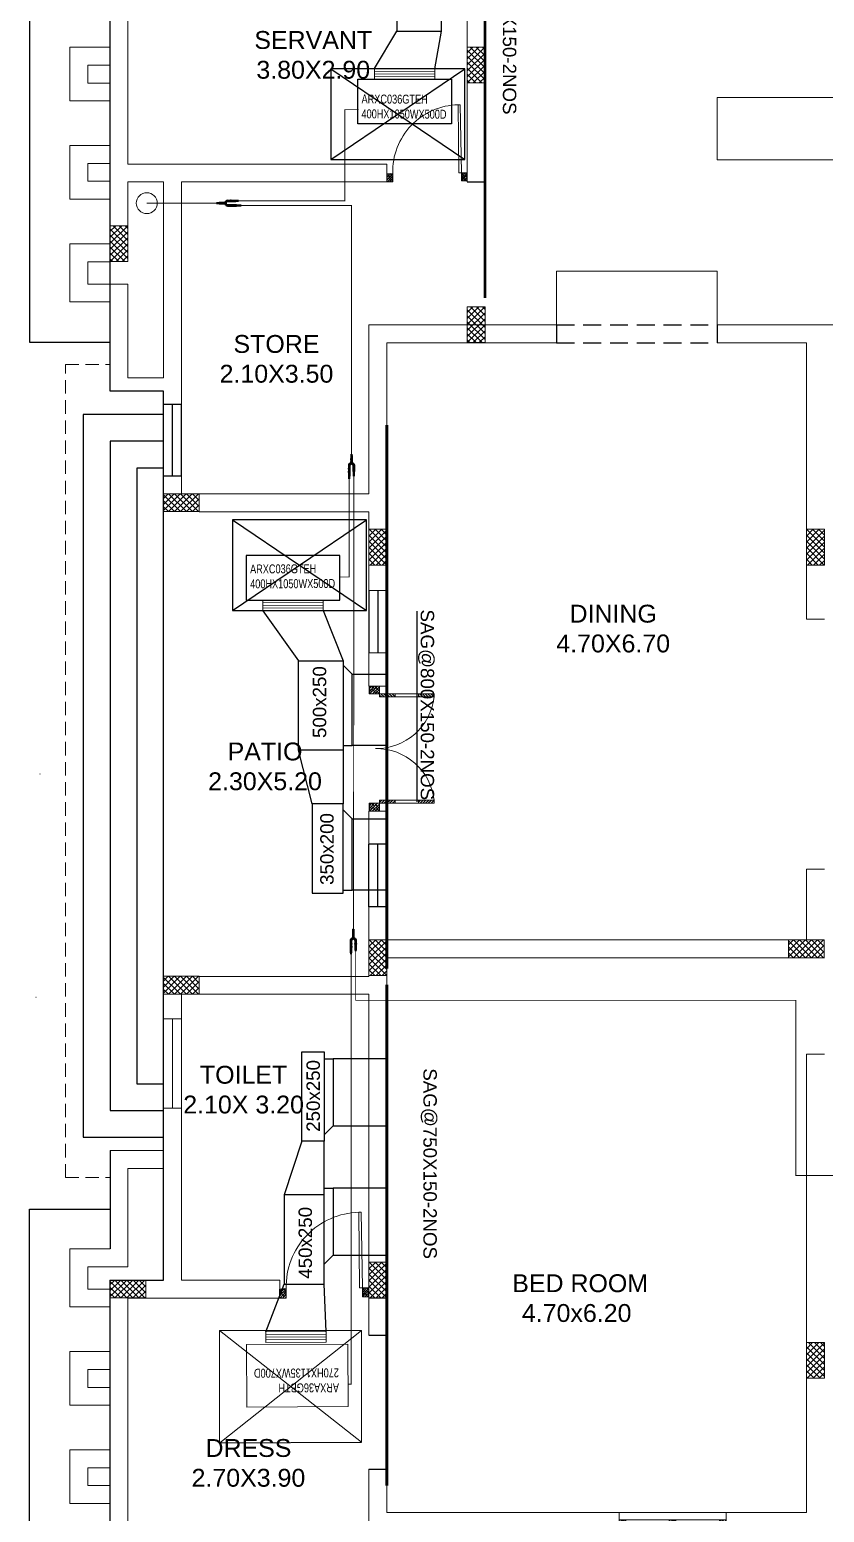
# Model space of a CAD drawing. Header units: centimetres. Extents: x -222850 to -5411, y 68875 to 74032.
# Drawn here: x -222849 to -221959, y 71242 to 72902 of the extents above; entities that cross this region are included whole.
import ezdxf

# ---------------------------------------------------------------- set-up
doc = ezdxf.new("R2010")
doc.units = ezdxf.units.CM
doc.linetypes.add('DASHED2', pattern=[0.375, 0.25, -0.125])
for name, color, linetype in [('A STAIR', 15, 'Continuous'), ('A TEXT FRAME', 253, 'Continuous'), ('COLUMN', 6, 'Continuous'), ('HAVC', 6, 'Continuous'), ('HVAC', 6, 'Continuous'), ('PDF_FRAME', 7, 'Continuous'), ('PDF_m thick', 7, 'Continuous'), ('t10', 7, 'Continuous')]:
    doc.layers.add(name, color=color, linetype=linetype)
for name, color, linetype, lineweight in [('A WALL BORDER', 130, 'Continuous', 30), ('FRAME', 31, 'Continuous', 25), ('hatchh', 251, 'Continuous', 9), ('LINE02', 8, 'Continuous', 0), ('m thick', 15, 'Continuous', 20), ('TXT BM NME', 102, 'Continuous', 13), ('wall face 1', 4, 'Continuous', 30), ('WINDOWSSS', 42, 'Continuous', 20)]:
    doc.layers.add(name, color=color, linetype=linetype, lineweight=lineweight)
doc.layers.add('PDF_DASH', color=7, linetype='Continuous', true_color=0x989898)
doc.layers.add('PDF_hatchh', color=7, linetype='Continuous', true_color=0x767676)
doc.styles.add('ARI', font='arial.ttf')
doc.styles.add('MAPLE CM', font='swisscl.ttf', dxfattribs={"height": 20})
doc.styles.get("Standard").update_dxf_attribs({"font": 'arial.ttf'})

# ---------------------------------------------------------------- blocks, each defined once
blk = doc.blocks.new('CEXDW')
at = {"layer": 'A TEXT FRAME', "color": 10, "linetype": 'ByBlock', "lineweight": 5}
blk.add_line((-236486.6, 19560.2), (-236486.6, 19660.2), dxfattribs=at)
at = {"layer": 'A TEXT FRAME', "color": 5, "linetype": 'ByBlock', "lineweight": 5}
blk.add_lwpolyline([(-236476.6, 19660.2), (-236476.6, 19560.2), (-236496.6, 19560.2), (-236496.6, 19660.2)], close=True, dxfattribs=at)
blk = doc.blocks.new('window 120')
at = {"layer": 'hatchh', "linetype": 'ByBlock', "lineweight": 5}
h = blk.add_hatch(dxfattribs=at)
h.set_pattern_fill('ANSI38', color=256, scale=0.15, angle=270, style=0)
h.set_pattern_definition([(315, (1141.550529, 856.235317), (0.01325825215, 0.01325825215), []), (45, (1141.550529, 856.235317), (0.01325825215, 0.03977475644), [0.046875, -0.028125])])
h.paths.add_polyline_path([(1149.778, 71.298), (1149.778, 71.398), (1149.703, 71.398), (1149.703, 71.358), (1149.703, 71.298)])
h.paths.add_polyline_path([(1149.703, 71.358), (1149.703, 71.398), (1149.628, 71.398), (1149.628, 71.358)])
h.paths.add_polyline_path([(1148.653, 71.298), (1148.653, 71.398), (1148.578, 71.398), (1148.578, 71.298)])
h.paths.add_polyline_path([(1148.728, 71.358), (1148.728, 71.398), (1148.653, 71.398), (1148.653, 71.358)])
h = blk.add_hatch(dxfattribs=at)
h.set_pattern_fill('ANSI38', color=256, scale=0.15, angle=270, style=0)
h.set_pattern_definition([(315, (1669.323571, 90.203803), (0.01325825215, 0.01325825215), []), (45, (1669.323571, 90.203803), (0.01325825215, 0.03977475644), [0.046875, -0.028125])])
h.paths.add_polyline_path([(1149.14, 71.358), (1149.14, 71.398), (1149.065, 71.398), (1149.065, 71.358)])
h = blk.add_hatch(dxfattribs=at)
h.set_pattern_fill('ANSI38', color=256, scale=0.15, angle=270, style=0)
h.set_pattern_definition([(315, (366.332547, 44.985551), (0.01325825215, 0.01325825215), []), (45, (366.332547, 44.985551), (0.01325825215, 0.03977475644), [0.046875, -0.028125])])
h.paths.add_polyline_path([(1149.215, 71.398), (1149.14, 71.398), (1149.14, 71.358), (1149.14, 71.298), (1149.215, 71.298)])
h = blk.add_hatch(dxfattribs=at)
h.set_pattern_fill('ANSI38', color=256, scale=0.15, angle=270, style=0)
h.set_pattern_definition([(315, (1669.804821, 90.203803), (0.01325825215, 0.01325825215), []), (45, (1669.804821, 90.203803), (0.01325825215, 0.03977475644), [0.046875, -0.028125])])
h.paths.add_polyline_path([(1149.29, 71.358), (1149.29, 71.398), (1149.215, 71.398), (1149.215, 71.358)])
at = {"layer": 'FRAME', "linetype": 'ByBlock', "lineweight": 5}
for points in [[(1148.578, 71.398), (1148.578, 71.298), (1148.653, 71.298), (1148.653, 71.398), (1148.578, 71.398)], [(1149.14, 71.398), (1149.14, 71.298), (1149.215, 71.298), (1149.215, 71.398), (1149.14, 71.398)], [(1149.703, 71.398), (1149.703, 71.298), (1149.778, 71.298), (1149.778, 71.398), (1149.703, 71.398)]]:
    blk.add_lwpolyline(points, dxfattribs=at)
for points in [[(1148.728, 71.358), (1148.653, 71.358), (1148.653, 71.398), (1148.728, 71.398)], [(1149.14, 71.358), (1149.065, 71.358), (1149.065, 71.398), (1149.14, 71.398)], [(1149.29, 71.358), (1149.215, 71.358), (1149.215, 71.398), (1149.29, 71.398)], [(1149.703, 71.358), (1149.628, 71.358), (1149.628, 71.398), (1149.703, 71.398)]]:
    blk.add_lwpolyline(points, close=True, dxfattribs=at)
at = {"layer": 'm thick', "linetype": 'ByBlock', "lineweight": 5, "ltscale": 2}
for p, q in [((1149.778, 71.413), (1148.578, 71.413)), ((1148.578, 71.413), (1148.578, 71.213)), ((1149.778, 71.413), (1149.778, 71.213)), ((1148.578, 71.213), (1149.778, 71.213)), ((1149.14, 71.298), (1148.653, 71.298)), ((1149.703, 71.298), (1149.215, 71.298))]:
    blk.add_line(p, q, dxfattribs=at)
at = {"layer": 'WINDOWSSS', "linetype": 'ByBlock', "lineweight": 5}
for p, q in [((1149.065, 71.398), (1148.728, 71.398)), ((1149.065, 71.38), (1148.728, 71.38)), ((1149.065, 71.375), (1148.728, 71.375)), ((1149.628, 71.398), (1149.29, 71.398)), ((1149.628, 71.38), (1149.29, 71.38)), ((1149.628, 71.375), (1149.29, 71.375)), ((1149.14, 71.334), (1148.653, 71.334)), ((1149.14, 71.322), (1148.653, 71.322)), ((1149.065, 71.358), (1148.728, 71.358)), ((1149.703, 71.334), (1149.215, 71.334)), ((1149.703, 71.322), (1149.215, 71.322)), ((1149.628, 71.358), (1149.29, 71.358))]:
    blk.add_line(p, q, dxfattribs=at)
blk = doc.blocks.new('column')
at = {"layer": 'COLUMN', "linetype": 'ByBlock', "lineweight": 5}
h = blk.add_hatch(dxfattribs=at)
h.set_pattern_fill('ANSI37', color=2, scale=1.5)
h.set_pattern_definition([(45, (-30815.697, 42266.3644), (-3.36759605, 3.36759605), []), (135, (-30815.697, 42266.3644), (-3.36759605, -3.36759605), [])])
h.paths.add_polyline_path([(-267300.5, 61172.8), (-267280.5, 61172.8), (-267280.5, 61212.8), (-267300.5, 61212.8)])
h = blk.add_hatch(dxfattribs=at)
h.set_pattern_fill('ANSI37', color=2, scale=1.5)
h.set_pattern_definition([(45, (-30815.697, 42266.3644), (-3.36759605, 3.36759605), []), (135, (-30815.697, 42266.3644), (-3.36759605, -3.36759605), [])])
h.paths.add_polyline_path([(-267300.5, 61172.8), (-267280.5, 61172.8), (-267280.5, 61212.8), (-267300.5, 61212.8)])
h = blk.add_hatch(dxfattribs=at)
h.set_pattern_fill('ANSI37', color=2, scale=1.5)
h.set_pattern_definition([(45, (-31215.6574, 42066.3644), (-3.36759605, 3.36759605), []), (135, (-31215.6574, 42066.3644), (-3.36759605, -3.36759605), [])])
h.paths.add_polyline_path([(-267700.5, 60972.8), (-267680.5, 60972.8), (-267680.5, 61012.8), (-267700.5, 61012.8)])
h = blk.add_hatch(dxfattribs=at)
h.set_pattern_fill('ANSI37', color=2, scale=1.5)
h.set_pattern_definition([(45, (-30815.697, 41975.714), (-3.36759605, 3.36759605), []), (135, (-30815.697, 41975.714), (-3.36759605, -3.36759605), [])])
h.paths.add_polyline_path([(-267300.5, 60882.1), (-267280.5, 60882.1), (-267280.5, 60922.1), (-267300.5, 60922.1)])
h = blk.add_hatch(dxfattribs=at)
h.set_pattern_fill('ANSI37', color=2, scale=1.5, angle=-90)
h.set_pattern_definition([(315, (-286546.9417, -175771.9113), (3.36759605, 3.36759605), []), (45, (-286546.9417, -175771.9113), (-3.36759605, 3.36759605), [])])
h.paths.add_polyline_path([(-267640.5, 60712.9), (-267640.5, 60692.9), (-267600.5, 60692.9), (-267600.5, 60712.9)])
h = blk.add_hatch(dxfattribs=at)
h.set_pattern_fill('ANSI37', color=2, scale=1.5, angle=180)
h.set_pattern_definition([(225, (-503875.3456, 79579.4945), (3.36759605, -3.36759605), []), (315, (-503875.3456, 79579.4945), (3.36759605, 3.36759605), [])])
h.paths.add_polyline_path([(-267390.5, 60673.1), (-267410.5, 60673.1), (-267410.5, 60633.1), (-267390.5, 60633.1)])
h = blk.add_hatch(dxfattribs=at)
h.set_pattern_fill('ANSI37', color=2, scale=1.5, angle=180)
h.set_pattern_definition([(225, (-503385.3403, 79579.4945), (3.36759605, -3.36759605), []), (315, (-503385.3403, 79579.4945), (3.36759605, 3.36759605), [])])
h.paths.add_polyline_path([(-266900.5, 60673.1), (-266920.5, 60673.1), (-266920.5, 60633.1), (-266900.5, 60633.1)])
h = blk.add_hatch(dxfattribs=at)
h.set_pattern_fill('ANSI37', color=2, scale=1.5, angle=180)
h.set_pattern_definition([(225, (-503875.3286, 79119.9544), (3.36759605, -3.36759605), []), (315, (-503875.3286, 79119.9544), (3.36759605, 3.36759605), [])])
h.paths.add_polyline_path([(-267390.5, 60213.5), (-267410.5, 60213.5), (-267410.5, 60173.5), (-267390.5, 60173.5)])
h = blk.add_hatch(dxfattribs=at)
h.set_pattern_fill('ANSI37', color=2, scale=1.5, angle=-90)
h.set_pattern_definition([(315, (-285846.981, -176271.4535), (3.36759605, 3.36759605), []), (45, (-285846.981, -176271.4535), (-3.36759605, 3.36759605), [])])
h.paths.add_polyline_path([(-266940.6, 60213.4), (-266940.6, 60193.4), (-266900.6, 60193.4), (-266900.6, 60213.4)])
h = blk.add_hatch(dxfattribs=at)
h.set_pattern_fill('ANSI37', color=2, scale=1.5, angle=-90)
h.set_pattern_definition([(315, (-286546.9417, -176312.1513), (3.36759605, 3.36759605), []), (45, (-286546.9417, -176312.1513), (-3.36759605, 3.36759605), [])])
h.paths.add_polyline_path([(-267640.5, 60172.7), (-267640.5, 60152.7), (-267600.5, 60152.7), (-267600.5, 60172.7)])
h = blk.add_hatch(dxfattribs=at)
h.set_pattern_fill('ANSI37', color=2, scale=1.5, angle=180)
h.set_pattern_definition([(225, (-503875.3403, 78759.088), (3.36759605, -3.36759605), []), (315, (-503875.3403, 78759.088), (3.36759605, 3.36759605), [])])
h.paths.add_polyline_path([(-267390.5, 59852.7), (-267410.5, 59852.7), (-267410.5, 59812.7), (-267390.5, 59812.7)])
h = blk.add_hatch(dxfattribs=at)
h.set_pattern_fill('ANSI37', color=2, scale=1.5, angle=-90)
h.set_pattern_definition([(315, (-286606.9417, -176652.1513), (3.36759605, 3.36759605), []), (45, (-286606.9417, -176652.1513), (-3.36759605, 3.36759605), [])])
h.paths.add_polyline_path([(-267700.5, 59832.7), (-267700.5, 59812.7), (-267660.5, 59812.7), (-267660.5, 59832.7)])
h = blk.add_hatch(dxfattribs=at)
h.set_pattern_fill('ANSI37', color=2, scale=1.5)
h.set_pattern_definition([(45, (-32854.0625, 40727.7425), (-3.36759605, 3.36759605), []), (135, (-32854.0625, 40727.7425), (-3.36759605, -3.36759605), [])])
h.paths.add_polyline_path([(-266920.5, 59762.7), (-266900.5, 59762.7), (-266900.5, 59722.7), (-266920.5, 59722.7)])
at = {"layer": 'A TEXT FRAME', "color": 6, "linetype": 'ByBlock', "lineweight": 5}
for points in [[(-267300.5, 61172.8), (-267280.5, 61172.8), (-267280.5, 61212.8), (-267300.5, 61212.8)], [(-267700.5, 60972.8), (-267680.5, 60972.8), (-267680.5, 61012.8), (-267700.5, 61012.8)], [(-267300.5, 60882.1), (-267280.5, 60882.1), (-267280.5, 60922.1), (-267300.5, 60922.1)], [(-267640.5, 60712.9), (-267640.5, 60692.9), (-267600.5, 60692.9), (-267600.5, 60712.9)], [(-267390.5, 60673.1), (-267410.5, 60673.1), (-267410.5, 60633.1), (-267390.5, 60633.1)], [(-266900.5, 60673.1), (-266920.5, 60673.1), (-266920.5, 60633.1), (-266900.5, 60633.1)], [(-267390.5, 60213.5), (-267410.5, 60213.5), (-267410.5, 60173.5), (-267390.5, 60173.5)], [(-266940.6, 60213.4), (-266940.6, 60193.4), (-266900.6, 60193.4), (-266900.6, 60213.4)], [(-267640.5, 60172.7), (-267640.5, 60152.7), (-267600.5, 60152.7), (-267600.5, 60172.7)], [(-267390.5, 59852.7), (-267410.5, 59852.7), (-267410.5, 59812.7), (-267390.5, 59812.7)], [(-267700.5, 59832.7), (-267700.5, 59812.7), (-267660.5, 59812.7), (-267660.5, 59832.7)], [(-266920.5, 59762.7), (-266900.5, 59762.7), (-266900.5, 59722.7), (-266920.5, 59722.7)]]:
    blk.add_lwpolyline(points, close=True, dxfattribs=at)
blk = doc.blocks.new('W .150')
at = {"layer": 'A STAIR', "linetype": 'ByBlock', "lineweight": 5}
h = blk.add_hatch(dxfattribs=at)
h.set_pattern_fill('ANSI31', color=256, scale=0.1875, style=0)
h.set_pattern_definition([(45, (-1278.992507, 5.066227), (-0.0165728152, 0.0165728152), [])])
h.paths.add_polyline_path([(135.572, 6.937), (135.534, 6.937), (135.534, 6.75), (135.572, 6.75)])
h.paths.add_polyline_path([(135.572, 7.406), (135.534, 7.406), (135.534, 7.218), (135.572, 7.218)])
h = blk.add_hatch(dxfattribs=at)
h.set_pattern_fill('ANSI31', color=256, scale=0.1875, style=0)
h.set_pattern_definition([(135, (1551.373335, 5.066227), (0.0165728152, 0.0165728152), [])])
h.paths.add_polyline_path([(136.847, 6.937), (136.809, 6.937), (136.809, 6.75), (136.847, 6.75)])
h.paths.add_polyline_path([(136.847, 7.406), (136.809, 7.406), (136.809, 7.218), (136.847, 7.218)])
h = blk.add_hatch(dxfattribs=at)
h.set_pattern_fill('ANSI38', color=256, scale=0.1875, angle=180, style=0)
h.set_pattern_definition([(225, (107.112264, 983.23337), (0.0165728152, -0.0165728152), []), (315, (107.112264, 983.23337), (0.04971844555, -0.0165728152), [0.05859375, -0.03515625])])
h.paths.add_polyline_path([(135.534, 6.625), (135.534, 6.75), (135.44, 6.75), (135.44, 6.625)])
h = blk.add_hatch(dxfattribs=at)
h.set_pattern_fill('ANSI38', color=256, scale=0.1875, angle=180, style=0)
h.set_pattern_definition([(225, (108.518514, 983.23337), (0.0165728152, -0.0165728152), []), (315, (108.518514, 983.23337), (0.04971844555, -0.0165728152), [0.05859375, -0.03515625])])
h.paths.add_polyline_path([(136.94, 6.625), (136.94, 6.75), (136.847, 6.75), (136.847, 6.625)])
at = {"layer": 'A STAIR', "linetype": 'ByBlock', "lineweight": 5, "ltscale": 2}
for p, q in [((135.534, 7.406), (135.572, 7.406)), ((135.534, 6.75), (135.534, 7.406)), ((135.572, 7.406), (135.572, 6.75)), ((136.847, 7.406), (136.809, 7.406)), ((136.809, 7.406), (136.809, 6.75)), ((136.847, 6.75), (136.847, 7.406)), ((135.534, 7.218), (135.572, 7.218)), ((136.847, 7.218), (136.809, 7.218)), ((135.534, 6.937), (135.572, 6.937)), ((136.847, 6.937), (136.809, 6.937)), ((135.572, 6.75), (135.534, 6.75)), ((136.809, 6.75), (136.847, 6.75))]:
    blk.add_line(p, q, dxfattribs=at)
at = {"layer": 'A STAIR', "linetype": 'ByBlock', "lineweight": 5}
for points in [[(135.44, 6.75), (135.44, 6.625), (135.534, 6.625), (135.534, 6.75)], [(136.847, 6.75), (136.847, 6.625), (136.94, 6.625), (136.94, 6.75)]]:
    blk.add_lwpolyline(points, close=True, dxfattribs=at)
at = {"layer": 'A WALL BORDER', "color": 42, "linetype": 'ByBlock', "lineweight": 5, "ltscale": 0.005}
for centre, start, end in [((135.494, 6.714), 358.9677, 83.6083), ((136.887, 6.714), 96.3917, 181.0323)]:
    blk.add_arc(centre, 0.696, start, end, dxfattribs=at)
blk = doc.blocks.new('R4E')
at = {"layer": 'PDF_DASH', "linetype": 'ByBlock', "lineweight": 0}
blk.add_arc((0.7, -83.4), 83.4, 358.6053, 88.6669, dxfattribs=at)
at = {"layer": 'PDF_FRAME', "color": 252, "linetype": 'ByBlock', "lineweight": 0, "true_color": 0x989898}
for points in [[(-1.3, -84.7), (-1.3, -94.7), (-8.6, -94.7), (-8.6, -84.7)], [(91.4, -86.1), (91.4, -96), (84.1, -96), (84.1, -85.4)]]:
    blk.add_lwpolyline(points, close=True, dxfattribs=at)
at = {"layer": 'PDF_hatchh', "linetype": 'ByBlock', "lineweight": 0}
for points in [[(-8.6, -84.7), (-1.3, -92.7)], [(-6, -87.4), (-8.6, -90), (-4, -94.7)], [(-8.6, -87.4), (-1.3, -94.7)], [(-7.3, -91.4), (-8.6, -92.7), (-6.6, -94.7)], [(-7.9, -86.7), (-6, -84.7), (-1.3, -90)], [(-3.3, -90), (-6.6, -93.3)], [(-2, -86.1), (-5.3, -89.4)], [(-4.6, -94), (-5.3, -94.7)], [(-4, -85.4), (-3.3, -84.7), (-1.3, -87.4)], [(-1.3, -90.7), (-2.6, -92)], [(-1.3, -93.3), (-2.6, -94.7)], [(-1.3, -88.1), (-1.3, -88.1)], [(84.1, -86.1), (91.4, -93.3)], [(86.7, -88.7), (84.1, -91.4), (88.1, -96)], [(84.1, -88.7), (90.7, -96)], [(85.4, -92.7), (84.1, -94), (85.4, -96)], [(86.7, -85.4), (84.7, -88.1)], [(86.1, -85.4), (91.4, -90.7)], [(89.4, -91.4), (86.1, -94.7)], [(90.7, -87.4), (87.4, -90.7)], [(88.1, -95.3), (87.4, -96)], [(88.7, -86.1), (91.4, -88.1)], [(89.4, -86.1), (88.7, -86.7)], [(91.4, -92), (90, -93.3)], [(91.4, -94.7), (90, -96)]]:
    blk.add_lwpolyline(points, dxfattribs=at)
at = {"layer": 'PDF_m thick', "linetype": 'ByBlock', "lineweight": 0}
blk.add_lwpolyline([(0, 0), (-1.3, -84.7), (2, -84.7), (2.6, 0)], close=True, dxfattribs=at)
blk = doc.blocks.new('3tr m')
at = {"layer": 'TXT BM NME', "color": 8, "linetype": 'ByBlock'}
for points in [[(159, -125.3), (159, 0), (0, 0), (0, -125.9)], [(0, 0), (159, -125.3)], [(0.5, -125.9), (159, 0)]]:
    blk.add_lwpolyline(points, dxfattribs=at)
blk = doc.blocks.new('3tr m n')
at = {"layer": 'A TEXT FRAME', "color": 8, "linetype": 'ByBlock'}
blk.add_lwpolyline([(-158.5, -0.6), (0, 0)], dxfattribs=at)
at = {"layer": 'TXT BM NME', "color": 8, "linetype": 'ByBlock'}
blk.add_blockref('3tr m', (-159, 125.3), dxfattribs=at)
blk = doc.blocks.new('45')
at = {"color": 42}
for p, q in [((5375.299, -1589.861), (5375.333, -1589.861)), ((5375.299, -1589.861), (5375.333, -1589.861)), ((5375.333, -1589.861), (5375.337, -1589.86)), ((5375.333, -1589.876), (5375.333, -1589.861)), ((5375.337, -1589.86), (5375.348, -1589.86)), ((5375.337, -1589.878), (5375.337, -1589.86)), ((5375.348, -1589.878), (5375.348, -1589.86)), ((5375.348, -1589.861), (5375.375, -1589.861)), ((5375.348, -1589.861), (5375.375, -1589.861)), ((5375.375, -1589.86), (5375.394, -1589.86)), ((5375.375, -1589.878), (5375.375, -1589.86)), ((5375.375, -1589.876), (5375.375, -1589.861)), ((5375.394, -1589.878), (5375.394, -1589.86)), ((5375.394, -1589.86), (5375.398, -1589.861)), ((5375.398, -1589.861), (5375.421, -1589.861)), ((5375.398, -1589.861), (5375.421, -1589.861)), ((5375.398, -1589.876), (5375.398, -1589.861)), ((5375.421, -1589.876), (5375.421, -1589.861)), ((5375.425, -1589.862), (5375.421, -1589.861)), ((5375.425, -1589.862), (5375.447, -1589.862)), ((5375.425, -1589.875), (5375.425, -1589.862)), ((5375.447, -1589.875), (5375.447, -1589.862)), ((5375.451, -1589.863), (5375.447, -1589.862)), ((5375.451, -1589.863), (5375.468, -1589.863)), ((5375.451, -1589.874), (5375.451, -1589.863)), ((5375.468, -1589.874), (5375.468, -1589.863)), ((5375.472, -1589.865), (5375.468, -1589.863)), ((5375.472, -1589.865), (5375.485, -1589.865)), ((5375.472, -1589.872), (5375.472, -1589.865)), ((5375.472, -1589.872), (5375.472, -1589.865)), ((5375.485, -1589.872), (5375.485, -1589.865)), ((5375.152, -1589.896), (5375.139, -1589.896)), ((5375.139, -1589.896), (5375.139, -1589.906)), ((5375.152, -1589.906), (5375.139, -1589.906)), ((5375.157, -1589.895), (5375.152, -1589.896)), ((5375.152, -1589.896), (5375.152, -1589.906)), ((5375.152, -1589.906), (5375.157, -1589.908)), ((5375.175, -1589.895), (5375.157, -1589.895)), ((5375.157, -1589.895), (5375.157, -1589.908)), ((5375.175, -1589.908), (5375.157, -1589.908)), ((5375.179, -1589.894), (5375.175, -1589.895)), ((5375.175, -1589.895), (5375.175, -1589.908)), ((5375.175, -1589.908), (5375.179, -1589.909)), ((5375.198, -1589.894), (5375.179, -1589.894)), ((5375.179, -1589.894), (5375.179, -1589.909)), ((5375.198, -1589.909), (5375.179, -1589.909)), ((5375.198, -1589.909), (5375.179, -1589.909)), ((5375.198, -1589.894), (5375.202, -1589.892)), ((5375.198, -1589.894), (5375.198, -1589.909)), ((5375.198, -1589.894), (5375.198, -1589.909)), ((5375.202, -1589.91), (5375.198, -1589.909)), ((5375.223, -1589.892), (5375.202, -1589.892)), ((5375.202, -1589.892), (5375.202, -1589.91)), ((5375.223, -1589.91), (5375.202, -1589.91)), ((5375.223, -1589.91), (5375.223, -1589.892)), ((5375.223, -1589.894), (5375.241, -1589.894)), ((5375.223, -1589.894), (5375.241, -1589.894)), ((5375.223, -1589.909), (5375.241, -1589.909)), ((5375.241, -1589.892), (5375.259, -1589.892)), ((5375.241, -1589.91), (5375.241, -1589.892)), ((5375.241, -1589.91), (5375.26, -1589.91)), ((5375.273, -1589.9), (5375.259, -1589.892)), ((5375.26, -1589.91), (5375.273, -1589.902)), ((5375.299, -1589.876), (5375.333, -1589.876)), ((5375.333, -1589.926), (5375.299, -1589.926)), ((5375.333, -1589.941), (5375.299, -1589.941)), ((5375.337, -1589.878), (5375.333, -1589.876)), ((5375.333, -1589.926), (5375.337, -1589.924)), ((5375.333, -1589.941), (5375.333, -1589.926)), ((5375.337, -1589.943), (5375.333, -1589.941)), ((5375.337, -1589.878), (5375.348, -1589.878)), ((5375.337, -1589.924), (5375.348, -1589.924)), ((5375.337, -1589.943), (5375.337, -1589.924)), ((5375.337, -1589.943), (5375.348, -1589.943)), ((5375.348, -1589.876), (5375.375, -1589.876)), ((5375.348, -1589.943), (5375.348, -1589.924)), ((5375.348, -1589.941), (5375.348, -1589.926)), ((5375.348, -1589.926), (5375.384, -1589.926)), ((5375.348, -1589.941), (5375.384, -1589.941)), ((5375.375, -1589.878), (5375.394, -1589.878)), ((5375.384, -1589.941), (5375.384, -1589.926)), ((5375.388, -1589.927), (5375.384, -1589.926)), ((5375.384, -1589.941), (5375.388, -1589.94)), ((5375.388, -1589.927), (5375.41, -1589.927)), ((5375.388, -1589.94), (5375.388, -1589.927)), ((5375.388, -1589.94), (5375.41, -1589.94)), ((5375.398, -1589.876), (5375.394, -1589.878)), ((5375.398, -1589.876), (5375.421, -1589.876)), ((5375.41, -1589.94), (5375.41, -1589.927)), ((5375.414, -1589.928), (5375.41, -1589.927)), ((5375.41, -1589.94), (5375.414, -1589.939)), ((5375.414, -1589.928), (5375.43, -1589.928)), ((5375.414, -1589.939), (5375.414, -1589.928)), ((5375.414, -1589.939), (5375.43, -1589.939)), ((5375.421, -1589.876), (5375.425, -1589.875)), ((5375.425, -1589.875), (5375.447, -1589.875)), ((5375.43, -1589.939), (5375.43, -1589.928)), ((5375.434, -1589.93), (5375.43, -1589.928)), ((5375.43, -1589.939), (5375.434, -1589.937)), ((5375.434, -1589.93), (5375.447, -1589.93)), ((5375.434, -1589.937), (5375.434, -1589.93)), ((5375.434, -1589.937), (5375.434, -1589.93)), ((5375.434, -1589.937), (5375.447, -1589.937)), ((5375.447, -1589.875), (5375.451, -1589.874)), ((5375.447, -1589.937), (5375.447, -1589.93)), ((5375.451, -1589.874), (5375.468, -1589.874)), ((5375.468, -1589.874), (5375.472, -1589.872)), ((5375.472, -1589.872), (5375.485, -1589.872))]:
    blk.add_line(p, q, dxfattribs=at)
for centre, radius, start, end in [((5375.299, -1589.901), 0.0402, 90, 167.3561), ((5375.299, -1589.901), 0.0402, 193.2836, 270), ((5375.272, -1589.901), 0.00162, 302.7005, 58.7276), ((5375.299, -1589.901), 0.0247, 90, 270)]:
    blk.add_arc(centre, radius, start, end, dxfattribs=at)
blk = doc.blocks.new('A$C49C76B04')
at = {"layer": 'wall face 1', "color": 7, "xscale": 100, "yscale": 100, "zscale": 100, "rotation": 180}
blk.add_blockref('45', (537529.9, -158986.1), dxfattribs=at)
blk = doc.blocks.new('A$C22C16DCF')
at = {"layer": 't10', "color": 30, "true_color": 0xf26722, "rotation": 90}
blk.add_blockref('A$C49C76B04', (7.8, 11.3), dxfattribs=at)
blk = doc.blocks.new('A$C2F3818EF')
at = {"layer": 'HVAC', "color": 30, "true_color": 0xf26722}
blk.add_blockref('A$C22C16DCF', (-7.8, -9.6), dxfattribs=at)
blk = doc.blocks.new('A$C2E9877FA')
at = {"layer": 'HAVC', "color": 30, "ltscale": 100, "true_color": 0xf26722, "xscale": 10, "yscale": 10, "zscale": 10, "rotation": 269.9999999999999}
blk.add_blockref('A$C2F3818EF', (-42, -72), dxfattribs=at)
blk = doc.blocks.new('3tr h')
at = {"layer": 'A TEXT FRAME', "color": 8, "linetype": 'ByBlock'}
for points in [[(150, -101.4), (150, 0), (0, 0), (0, -101.4)], [(0, -101.4), (150, 0)], [(0, 0), (150, -101.4)], [(0, -101.4), (150, -101.4)]]:
    blk.add_lwpolyline(points, dxfattribs=at)

msp = doc.modelspace()

# ---------------------------------------------------------------- linework, layer by layer
at = {"layer": 'A TEXT FRAME', "color": 4, "linetype": 'ByBlock', "lineweight": 5}
for p, q in [((-222339.342, 72731.804, 0), (-222339.342, 73171.604, 0)), ((-222739.359, 72751.804, 0), (-222739.359, 73041.818, 0)), ((-222359.342, 72731.804, 0), (-222359.342, 73041.455, 0)), ((-222759.359, 72882.455, 0), (-222759.359, 72932.455, 0)), ((-222804.359, 72882.455, 0), (-222759.359, 72882.455, 0)), ((-222804.359, 72822.455, 0), (-222804.359, 72882.455, 0)), ((-222784.359, 72862.455, 0), (-222759.359, 72862.455, 0)), ((-222784.359, 72842.455, 0), (-222784.359, 72862.455, 0)), ((-222759.359, 72842.455, 0), (-222759.359, 72862.455, 0)), ((-222784.359, 72842.455, 0), (-222759.359, 72842.455, 0)), ((-222804.359, 72822.455, 0), (-222759.359, 72822.455, 0)), ((-222759.359, 72772.455, 0), (-222759.359, 72822.455, 0)), ((-222804.359, 72772.455, 0), (-222759.359, 72772.455, 0)), ((-222804.359, 72712.455, 0), (-222804.359, 72772.455, 0)), ((-222784.359, 72752.455, 0), (-222759.359, 72752.455, 0)), ((-222784.359, 72732.455, 0), (-222784.359, 72752.455, 0)), ((-222759.359, 72732.455, 0), (-222759.359, 72752.455, 0)), ((-222739.359, 72751.804, 0), (-222449.359, 72751.804, 0)), ((-222449.359, 72751.804, 0), (-222449.359, 72731.804, 0)), ((-222784.359, 72732.455, 0), (-222759.359, 72732.455, 0)), ((-222739.359, 72731.804, 0), (-222699.359, 72731.804, 0)), ((-222739.359, 72662.455, 0), (-222739.359, 72731.804, 0)), ((-222699.359, 72731.804, 0), (-222699.359, 72512.455, 0)), ((-222679.359, 72482.455, 0), (-222679.359, 72731.804, 0)), ((-222679.359, 72731.804, 0), (-222449.359, 72731.804, 0)), ((-222804.359, 72712.455, 0), (-222759.359, 72712.455, 0)), ((-222759.359, 72662.455, 0), (-222759.359, 72712.455, 0)), ((-222804.359, 72662.455, 0), (-222759.359, 72662.455, 0)), ((-222804.359, 72597.455, 0), (-222804.359, 72662.455, 0)), ((-222784.359, 72642.455, 0), (-222759.359, 72642.455, 0)), ((-222784.359, 72617.455, 0), (-222784.359, 72642.455, 0)), ((-222739.297, 72617.455, 0), (-222784.359, 72617.455, 0)), ((-222739.297, 72512.455, 0), (-222739.297, 72617.455, 0)), ((-222759.297, 72597.455, 0), (-222804.359, 72597.455, 0)), ((-222759.297, 72497.455, 0), (-222759.297, 72597.455, 0)), ((-222469.359, 72571.804, 0), (-222469.359, 72382.589, 0)), ((-222259.359, 72571.804, 0), (-222469.359, 72571.804, 0)), ((-221779.367, 72571.804, 0), (-222079.359, 72571.804, 0)), ((-222449.359, 72551.804, 0), (-222449.359, 72274.455, 0)), ((-222259.359, 72551.804, 0), (-222449.359, 72551.804, 0)), ((-221979.359, 72551.804, 0), (-222079.359, 72551.804, 0)), ((-221979.359, 72551.804, 0), (-221979.359, 72242.455, 0)), ((-222699.359, 72512.455, 0), (-222739.297, 72512.455, 0)), ((-222699.359, 72497.455, 0), (-222759.297, 72497.455, 0)), ((-222699.359, 72497.455, 0), (-222699.359, 72482.455, 0)), ((-222699.359, 72402.455, 0), (-222699.359, 71794.849, 0)), ((-222679.359, 72382.589, 0), (-222679.359, 72402.455, 0)), ((-222469.359, 72382.589, 0), (-222679.359, 72382.589, 0)), ((-222659.342, 72362.589, 0), (-222469.359, 72362.589, 0)), ((-222469.359, 72274.455, 0), (-222469.359, 72362.589, 0)), ((-222469.359, 72274.455, 0), (-222449.359, 72274.455, 0)), ((-221959.359, 72242.455, 0), (-221979.359, 72242.455, 0)), ((-222469.359, 72167.455, 0), (-222469.359, 72204.455, 0)), ((-222469.359, 72204.455, 0), (-222449.359, 72204.455, 0)), ((-222449.359, 72204.455, 0), (-222449.359, 72167.455, 0)), ((-222469.359, 72167.455, 0), (-222449.359, 72167.455, 0)), ((-222469.359, 71990.329, 0), (-222469.359, 72027.455, 0)), ((-222469.359, 72027.455, 0), (-222449.359, 72027.455, 0)), ((-222449.359, 72027.455, 0), (-222449.359, 71990.329, 0)), ((-221959.359, 71962.455, 0), (-221979.359, 71962.455, 0)), ((-221979.359, 71962.455, 0), (-221979.359, 71883.17, 0)), ((-222469.359, 71882.455, 0), (-222469.359, 71920.329, 0)), ((-222449.359, 71920.329, 0), (-222449.359, 71883.204, 0)), ((-222469.359, 71842.349, 0), (-222469.359, 71882.455, 0)), ((-221979.351, 71883.204, 0), (-222449.359, 71883.204, 0)), ((-222449.359, 71440.732, 0), (-222449.359, 71863.204, 0)), ((-221959.351, 71863.204, 0), (-222449.359, 71863.204, 0)), ((-222659.342, 71842.349, 0), (-222469.359, 71842.349, 0)), ((-222679.359, 71794.849, 0), (-222679.359, 71822.349, 0)), ((-222469.359, 71822.349, 0), (-222659.342, 71822.349, 0)), ((-222469.359, 71440.732, 0), (-222469.359, 71822.349, 0)), ((-222699.359, 71794.849, 0), (-222679.359, 71794.849, 0)), ((-221979.393, 71242.455, 0), (-221979.393, 71755.455, 0)), ((-221979.393, 71755.455, 0), (-221959.393, 71755.455, 0)), ((-222699.359, 71502.335, 0), (-222699.359, 71694.849, 0)), ((-222679.359, 71694.849, 0), (-222679.359, 71502.335, 0)), ((-222699.359, 71647.335, 0), (-222759.359, 71647.335, 0)), ((-222699.359, 71627.335, 0), (-222739.359, 71627.335, 0)), ((-222739.359, 71627.335, 0), (-222739.359, 71517.335, 0)), ((-222759.359, 71537.335, 0), (-222804.342, 71537.335, 0)), ((-222804.342, 71537.335, 0), (-222804.342, 71472.335, 0)), ((-222739.359, 71517.335, 0), (-222784.342, 71517.335, 0)), ((-222784.342, 71517.335, 0), (-222784.342, 71492.335, 0)), ((-222784.342, 71492.335, 0), (-222759.342, 71492.335, 0)), ((-222759.359, 71502.335, 0), (-222699.359, 71502.335, 0)), ((-222679.359, 71502.335, 0), (-222569.359, 71502.335, 0)), ((-222569.359, 71482.335, 0), (-222569.359, 71502.335, 0)), ((-222804.342, 71472.335, 0), (-222759.342, 71472.335, 0)), ((-222759.359, 71422.335, 0), (-222759.359, 71482.335, 0)), ((-222739.359, 71482.335, 0), (-222739.359, 71092.335, 0)), ((-222569.359, 71482.335, 0), (-222739.359, 71482.335, 0)), ((-222469.359, 71482.335, 0), (-222449.359, 71482.335, 0)), ((-222804.342, 71422.335, 0), (-222759.359, 71422.335, 0)), ((-222804.342, 71422.335, 0), (-222804.342, 71362.335, 0)), ((-222784.342, 71402.335, 0), (-222759.342, 71402.335, 0)), ((-222784.342, 71402.335, 0), (-222784.342, 71382.335, 0)), ((-222759.359, 71382.335, 0), (-222759.359, 71402.335, 0)), ((-221979.359, 71402.455, 0), (-221979.359, 71284.334, 0)), ((-222784.342, 71382.335, 0), (-222759.342, 71382.335, 0)), ((-222804.342, 71362.335, 0), (-222759.342, 71362.335, 0)), ((-222759.359, 71312.335, 0), (-222759.359, 71362.335, 0)), ((-222804.342, 71312.335, 0), (-222759.342, 71312.335, 0)), ((-222804.342, 71312.335, 0), (-222804.342, 71252.335, 0)), ((-222784.342, 71292.335, 0), (-222759.342, 71292.335, 0)), ((-222784.342, 71292.335, 0), (-222784.342, 71272.335, 0)), ((-222759.359, 71272.335, 0), (-222759.359, 71292.335, 0)), ((-222469.359, 71092.335, 0), (-222469.359, 71290.732, 0)), ((-222449.359, 71290.732, 0), (-222449.359, 71242.455, 0)), ((-222784.342, 71272.335, 0), (-222759.342, 71272.335, 0)), ((-222804.342, 71252.335, 0), (-222759.342, 71252.335, 0)), ((-222759.359, 71202.335, 0), (-222759.359, 71252.335, 0)), ((-222449.359, 71242.455, 0), (-221979.393, 71242.455, 0))]:
    msp.add_line(p, q, dxfattribs=at)
at = {"layer": 'A TEXT FRAME', "color": 17, "linetype": 'ByBlock', "lineweight": 5}
for p, q in [((-222079.376, 72826.455, 0), (-222079.378, 72756.455, 0)), ((-221829.376, 72826.455, 0), (-222079.376, 72826.455, 0)), ((-221769.378, 72756.455, 0), (-222079.378, 72756.455, 0)), ((-222259.359, 72571.804, 0), (-222259.359, 72631.804, 0)), ((-222079.359, 72631.804, 0), (-222259.359, 72631.804, 0)), ((-222079.359, 72631.804, 0), (-222079.359, 72571.804, 0))]:
    msp.add_line(p, q, dxfattribs=at)
at = {"layer": 'A TEXT FRAME', "color": 4, "linetype": 'ByBlock'}
for p, q in [((-222359.342, 72731.804, 0), (-222339.342, 72731.804, 0)), ((-222259.359, 72571.804, 0), (-222259.359, 72551.804, 0)), ((-222079.359, 72571.804, 0), (-222079.359, 72551.804, 0)), ((-222679.359, 72482.455, 0), (-222699.359, 72482.455, 0)), ((-222679.359, 72402.455, 0), (-222699.359, 72402.455, 0)), ((-222449.359, 71990.329, 0), (-222469.359, 71990.329, 0)), ((-222449.359, 71920.329, 0), (-222469.359, 71920.329, 0)), ((-222759.359, 71647.335, 0), (-222759.359, 71537.335, 0)), ((-222469.359, 71440.732, 0), (-222449.359, 71440.732, 0)), ((-222469.359, 71290.732, 0), (-222449.359, 71290.732, 0))]:
    msp.add_line(p, q, dxfattribs=at)
at = {"layer": 'A TEXT FRAME', "color": 8, "linetype": 'DASHED2', "ltscale": 80}
for p, q in [((-222259.359, 72571.804, 0), (-222079.359, 72571.804, 0)), ((-222259.359, 72551.804, 0), (-222079.359, 72551.804, 0))]:
    msp.add_line(p, q, dxfattribs=at)
at = {"layer": 'A TEXT FRAME', "color": 8, "linetype": 'DASHED2', "lineweight": 5, "ltscale": 60}
for p, q in [((-222809.359, 71617.335, 0), (-222809.359, 72527.455, 0)), ((-222809.359, 72527.455, 0), (-222759.297, 72527.455, 0)), ((-222809.359, 71617.335, 0), (-222759.359, 71617.335, 0))]:
    msp.add_line(p, q, dxfattribs=at)
at = {"layer": 'A TEXT FRAME', "color": 5, "linetype": 'ByBlock'}
for p, q in [((-222699.359, 72402.455, 0), (-222699.359, 72482.455, 0)), ((-222679.359, 72402.455, 0), (-222679.359, 72482.455, 0)), ((-222469.359, 72274.58, 0), (-222469.359, 72204.58, 0)), ((-222449.359, 72274.58, 0), (-222449.359, 72204.58, 0)), ((-222469.359, 71920.329, 0), (-222469.359, 71990.329, 0)), ((-222449.359, 71920.329, 0), (-222449.359, 71990.329, 0))]:
    msp.add_line(p, q, dxfattribs=at)
at = {"layer": 'A TEXT FRAME', "color": 1, "linetype": 'ByBlock'}
for p, q in [((-222689.359, 72402.455, 0), (-222689.359, 72482.455, 0)), ((-222459.359, 72274.58, 0), (-222459.359, 72204.58, 0)), ((-222459.359, 71920.329, 0), (-222459.359, 71990.329, 0))]:
    msp.add_line(p, q, dxfattribs=at)
at = {"layer": 'A TEXT FRAME', "color": 6, "linetype": 'ByBlock', "lineweight": -2}
for p, q in [((-222837.441, 72068.637, 0), (-222837.801, 72068.637, 0)), ((-222841.949, 71818.771, 0), (-222842.309, 71818.771, 0))]:
    msp.add_line(p, q, dxfattribs=at)
at = {"layer": 'A TEXT FRAME', "color": 251, "linetype": 'ByBlock', "true_color": 0x636466, "elevation": 0}
msp.add_lwpolyline([(-222759.342, 71072.335), (-222759.342, 71502.349), (-222699.359, 71502.335), (-222699.359, 72497.455), (-222759.297, 72497.455), (-222759.297, 73061.818), (-222589.359, 73061.818), (-222589.359, 74011.818), (-221389.376, 74011.818)], dxfattribs=at)
at = {"layer": 'A TEXT FRAME', "color": 2, "linetype": 'ByBlock', "const_width": 3, "elevation": 0}
for points in [[(-222339.41, 73166.451), (-222339.404, 72601.939)], [(-222449.363, 72459.505), (-222449.355, 71850.905)], [(-222449.359, 71272.455), (-222449.359, 71833.204)]]:
    msp.add_lwpolyline(points, dxfattribs=at)
at = {"layer": 'A TEXT FRAME', "color": 1, "linetype": 'ByBlock', "elevation": 0}
for points in [[(-222589.359, 73151.804), (-222849.359, 73151.804), (-222849.359, 72552.455), (-222759.297, 72552.455)], [(-222699.359, 72471.455), (-222789.359, 72471.455), (-222789.359, 71662.335), (-222699.359, 71662.335)], [(-222699.359, 72441.455), (-222759.359, 72441.455), (-222759.359, 71692.335), (-222699.359, 71692.335)], [(-222699.359, 72411.455), (-222729.359, 72411.455), (-222729.359, 71722.335), (-222699.359, 71722.335)], [(-222554.509, 72263.583), (-222502.009, 72263.583), (-222502.009, 72313.583), (-222607.009, 72313.583), (-222607.009, 72263.583), (-222554.509, 72263.583)], [(-222359.359, 71222.455), (-222359.359, 70982.335), (-222849.359, 70982.335), (-222849.359, 71581.699), (-222759.359, 71581.699)]]:
    msp.add_lwpolyline(points, dxfattribs=at)
at = {"layer": 'A TEXT FRAME', "color": 3, "linetype": 'ByBlock'}
for points in [[(-222438.179, 72900.42), (-222388.179, 72900.42), (-222388.179, 72982.898), (-222438.179, 72982.898), (-222438.179, 72900.42)], [(-222463.114, 72858.735), (-222438.179, 72900.42)], [(-222395.571, 72858.396), (-222388.179, 72900.42)], [(-222544.386, 71658.059), (-222544.386, 71758.059), (-222519.386, 71758.059), (-222519.386, 71658.059)], [(-222519.529, 71750.131), (-222509.529, 71750.131), (-222509.529, 71675.131), (-222519.386, 71665.131)], [(-222509.529, 71675.071), (-222449.359, 71675.071), (-222449.359, 71750.071), (-222509.529, 71750.071)], [(-222509.529, 71675.131), (-222509.529, 71675.131), (-222519.386, 71665.131)], [(-222519.386, 71598.059), (-222519.386, 71658.059), (-222544.386, 71658.059), (-222564.386, 71598.059)], [(-222519.529, 71605.368), (-222509.529, 71605.368), (-222509.529, 71530.368), (-222519.386, 71520.368)], [(-222509.529, 71530.308), (-222449.359, 71530.308), (-222449.359, 71605.308), (-222509.529, 71605.308)], [(-222564.386, 71498.059), (-222519.386, 71498.059), (-222519.386, 71598.059), (-222564.386, 71598.059), (-222564.386, 71498.059)], [(-222509.529, 71530.368), (-222509.529, 71530.368), (-222519.386, 71520.368)], [(-222585.016, 71444.398), (-222564.386, 71498.059)], [(-222517.474, 71444.736), (-222519.386, 71498.059)]]:
    msp.add_lwpolyline(points, dxfattribs=at)
at = {"layer": 'A TEXT FRAME', "color": 8, "linetype": 'ByBlock'}
for points in [[(-222361.901, 72756.845), (-222361.901, 72858.227), (-222511.901, 72858.227), (-222511.901, 72756.845)], [(-222511.901, 72756.845), (-222361.901, 72858.227)], [(-222511.901, 72858.227), (-222361.901, 72756.845)], [(-222511.901, 72756.845), (-222361.901, 72756.845)]]:
    msp.add_lwpolyline(points, dxfattribs=at)
at = {"layer": 'A TEXT FRAME', "color": 1, "linetype": 'ByBlock'}
msp.add_lwpolyline([(-222429.401, 72846.845), (-222376.901, 72846.845), (-222376.901, 72796.845), (-222481.901, 72796.845), (-222481.901, 72846.845), (-222429.401, 72846.845)], dxfattribs=at)
at = {"layer": 'A TEXT FRAME', "color": 3, "linetype": 'ByBlock', "elevation": 0}
for points in [[(-222588.221, 72251.693), (-222548.128, 72195.603)], [(-222520.679, 72252.031), (-222498.128, 72195.603)], [(-222548.128, 72195.603), (-222498.128, 72195.603), (-222498.128, 72095.603), (-222548.128, 72095.603), (-222548.128, 72195.603)], [(-222498.271, 72100.796), (-222488.271, 72100.796), (-222488.271, 72180.796), (-222498.128, 72190.796)], [(-222488.271, 72180.856), (-222449.359, 72180.856), (-222449.359, 72100.856), (-222488.271, 72100.856)], [(-222498.128, 72095.603), (-222498.128, 72035.603), (-222533.128, 72035.603), (-222548.128, 72095.603)], [(-222533.128, 72035.603), (-222533.128, 71935.603), (-222498.128, 71935.603), (-222498.128, 72035.603)], [(-222498.271, 71938.874), (-222488.271, 71938.874), (-222488.271, 72018.874), (-222498.128, 72028.874)], [(-222488.271, 72018.934), (-222449.359, 72018.934), (-222449.359, 71938.934), (-222488.271, 71938.934)]]:
    msp.add_lwpolyline(points, dxfattribs=at)
at = {"layer": 'A TEXT FRAME', "color": 6, "linetype": 'ByBlock', "lineweight": -2, "elevation": 0}
msp.add_lwpolyline([(-222415.852, 72251.137), (-222415.852, 72037.705)], dxfattribs=at)
at = {"layer": 'LINE02', "color": 3}
for points in [[(-222463.114, 72858.735), (-222463.172, 72847.014), (-222395.63, 72846.675), (-222395.571, 72858.396)], [(-222463.158, 72849.943), (-222395.615, 72849.605)], [(-222463.143, 72852.874), (-222395.6, 72852.536)], [(-222463.128, 72855.872), (-222395.585, 72855.533)], [(-222463.114, 72858.735), (-222395.571, 72858.396)], [(-222517.474, 71444.736), (-222517.415, 71433.015), (-222584.957, 71432.677), (-222585.016, 71444.398)], [(-222517.474, 71444.736), (-222585.016, 71444.398)], [(-222517.459, 71441.873), (-222585.002, 71441.535)], [(-222517.444, 71438.876), (-222584.987, 71438.537)], [(-222517.429, 71435.945), (-222584.972, 71435.606)]]:
    msp.add_lwpolyline(points, dxfattribs=at)
at = {"layer": 'LINE02', "color": 3, "elevation": 0}
for points in [[(-222588.221, 72251.693), (-222588.28, 72263.414), (-222520.738, 72263.752), (-222520.679, 72252.031)], [(-222588.265, 72260.484), (-222520.723, 72260.823)], [(-222588.251, 72257.553), (-222520.708, 72257.892)], [(-222588.236, 72254.556), (-222520.693, 72254.894)], [(-222588.221, 72251.693), (-222520.679, 72252.031)]]:
    msp.add_lwpolyline(points, dxfattribs=at)
at = {"layer": 'LINE02', "color": 1}
msp.add_lwpolyline([(-222492.803, 71360.848), (-222606.302, 71360.279), (-222606.652, 71430.278), (-222493.154, 71430.847), (-222492.803, 71360.848)], dxfattribs=at)
at = {"layer": 'TXT BM NME', "color": 30, "linetype": 'ByBlock', "true_color": 0xf26722, "const_width": 1, "elevation": 0}
for points in [[(-222615.539, 72710.606), (-222496.491, 72710.606), (-222496.491, 72812.704), (-222481.03, 72812.704)], [(-222718.159, 72708.028), (-222638.806, 72708.028)]]:
    msp.add_lwpolyline(points, dxfattribs=at)
at = {"layer": 'TXT BM NME', "color": 30, "linetype": 'ByBlock', "true_color": 0xf26722, "const_width": 1}
for points in [[(-222612.538, 72705.415), (-222488.823, 72705.415), (-222488.823, 72421.131)], [(-222491.436, 72404.441), (-222491.436, 72289.542), (-222502.009, 72289.542)], [(-222486.245, 72407.442), (-222486.245, 72245.499)], [(-222486.245, 72245.499), (-222486.811, 71895.187)], [(-222484.233, 71870.48), (-222484.233, 71815.674), (-222054.695, 71815.674)], [(-222489.424, 71867.479), (-222489.424, 71455.735)], [(-222056.707, 71815.674), (-221991.437, 71815.674), (-221991.437, 71619.528), (-221884.224, 71619.528)], [(-222489.424, 71455.735), (-222489.424, 71385.973), (-222492.929, 71385.973)]]:
    msp.add_lwpolyline(points, dxfattribs=at)
at = {"layer": 'TXT BM NME', "color": 3, "linetype": 'ByBlock'}
msp.add_circle((-222718.159, 72708.028, 0), 11.727, dxfattribs=at)

# ---------------------------------------------------------------- block references
at = {"layer": 'A TEXT FRAME', "color": 0, "linetype": 'ByBlock'}
msp.add_blockref('column', (44941.112, 11669.804, 0), dxfattribs=at)
at = {"layer": 'A TEXT FRAME', "color": 244, "linetype": 'ByBlock', "true_color": 0x991b1e, "xscale": -0.9004299792004021, "yscale": 0.9004299792004021, "zscale": 0.9004299792004021}
msp.add_blockref('R4E', (-222367.094, 72818.243, 0), dxfattribs=at)
at = {"layer": 'A TEXT FRAME', "color": 8, "linetype": 'ByBlock'}
msp.add_blockref('3tr h', (-222622.009, 72353.583, 0), dxfattribs=at)
at = {"layer": 'A TEXT FRAME', "color": 4, "linetype": 'ByBlock', "lineweight": 5, "xscale": -93.33333337462194, "yscale": 93.33333337462194, "zscale": 93.33333337462194, "rotation": 270}
msp.add_blockref('W .150', (-223087.656, 59386.35, 0), dxfattribs=at)
at = {"layer": 'A TEXT FRAME', "color": 1, "linetype": 'ByBlock'}
msp.add_blockref('CEXDW', (13797.271, 52134.697, 0), dxfattribs=at)
at = {"layer": 'A TEXT FRAME', "color": 244, "linetype": 'ByBlock', "true_color": 0x991b1e, "xscale": -1}
msp.add_blockref('R4E', (-222477.997, 71578.331, 0), dxfattribs=at)
at = {"layer": 'TXT BM NME', "color": 30, "linetype": 'ByBlock', "true_color": 0xf26722, "xscale": -0.08000000000000002, "yscale": 0.08000000000000002, "zscale": 0.08000000000000002}
msp.add_blockref('A$C2E9877FA', (-222629.425, 72710.53, 0), dxfattribs=at)
at = {"layer": 'TXT BM NME', "color": 30, "linetype": 'ByBlock', "true_color": 0xf26722, "xscale": -0.08000000000000002, "yscale": 0.08000000000000002, "zscale": 0.08000000000000002, "rotation": 270}
for p in [(-222486.321, 72416.243), (-222484.308, 71884.366)]:
    msp.add_blockref('A$C2E9877FA', p, dxfattribs=at)
at = {"layer": 'TXT BM NME', "color": 8, "linetype": 'ByBlock'}
msp.add_blockref('3tr m n', (-222477.803, 71320.848), dxfattribs=at)
at = {"layer": 'wall face 1', "linetype": 'ByBlock', "lineweight": -2, "xscale": 100.0000000442378, "yscale": 100.0000000442378, "zscale": 100.0000000442378, "rotation": 180}
msp.add_blockref('window 120', (-107211.559, 78363.748, 0), dxfattribs=at)

# ---------------------------------------------------------------- texts
at = {"lineweight": 5, "char_height": 20, "width": 392.50181, "style": 'ARI'}
for s, insert, attachment_point in [('\\pxqc;SERVANT \\P3.80X2.90', (-222727.998, 72900.685, 0), 1), ('\\pxqc;STORE^J2.10X3.50', (-222769.191, 72560.408, 0), 1), ('\\pxqc;DINING\\P4.70X6.70', (-222392.11, 72258.469, 0), 1), ('\\pxqc;PATIO\\P2.30X5.20', (-222389.505, 72104.21, 0), 3), ('\\pxqc;TOILET\\P2.10X 3.20', (-222806.009, 71742.304, 0), 1), ('\\pxqc; BED ROOM\\P4.70x6.20', (-222040.509, 71508.952, 0), 3), ('\\pxqc;DRESS^J2.70X3.90', (-222800.582, 71324.498, 0), 1)]:
    msp.add_mtext(s, dxfattribs=dict(at, insert=insert, attachment_point=attachment_point))
at = {"layer": 'A TEXT FRAME', "color": 6, "linetype": 'ByBlock', "char_height": 15, "attachment_point": 3, "rotation": 270}
for s, insert in [('SAG@800X150-2NOS', (-222304.404, 72807.228, 0)), ('SAG@800X150-2NOS', (-222396.442, 72039.705, 0)), ('SAG@750X150-2NOS', (-222393.431, 71526.076))]:
    msp.add_mtext(s, dxfattribs=dict(at, insert=insert))
at = {"layer": 'A TEXT FRAME', "color": 3, "linetype": 'ByBlock', "char_height": 15, "rotation": 90}
for s, insert, attachment_point in [('500x250', (-222532.26, 72189.687, 0), 3), ('350x200', (-222523.944, 72025.226, 0), 3), ('250x250', (-222539.331, 71668.436), 1), ('450x250', (-222548.209, 71503.975), 1)]:
    msp.add_mtext(s, dxfattribs=dict(at, insert=insert, attachment_point=attachment_point))
at = {"layer": 'LINE02', "color": 4, "char_height": 10, "style": 'MAPLE CM'}
for s, insert, attachment_point, rotation in [('ARXC036GTEH\\P400HX1050WX500D', (-222477.746, 72802.86), 7, 359.712814), ('ARXC036GTEH\\P400HX1050WX500D', (-222602.507, 72303.465), 1, 0.287186), ('ARXA36GBTH\\P270HX1135WX700D', (-222502.912, 71376.968), 1, 180.287186)]:
    msp.add_mtext_dynamic_manual_height_columns(s, width=62.22329, gutter_width=100, heights=[0], dxfattribs=dict(at, insert=insert, attachment_point=attachment_point, rotation=rotation))

doc.saveas('drawing.dxf')
